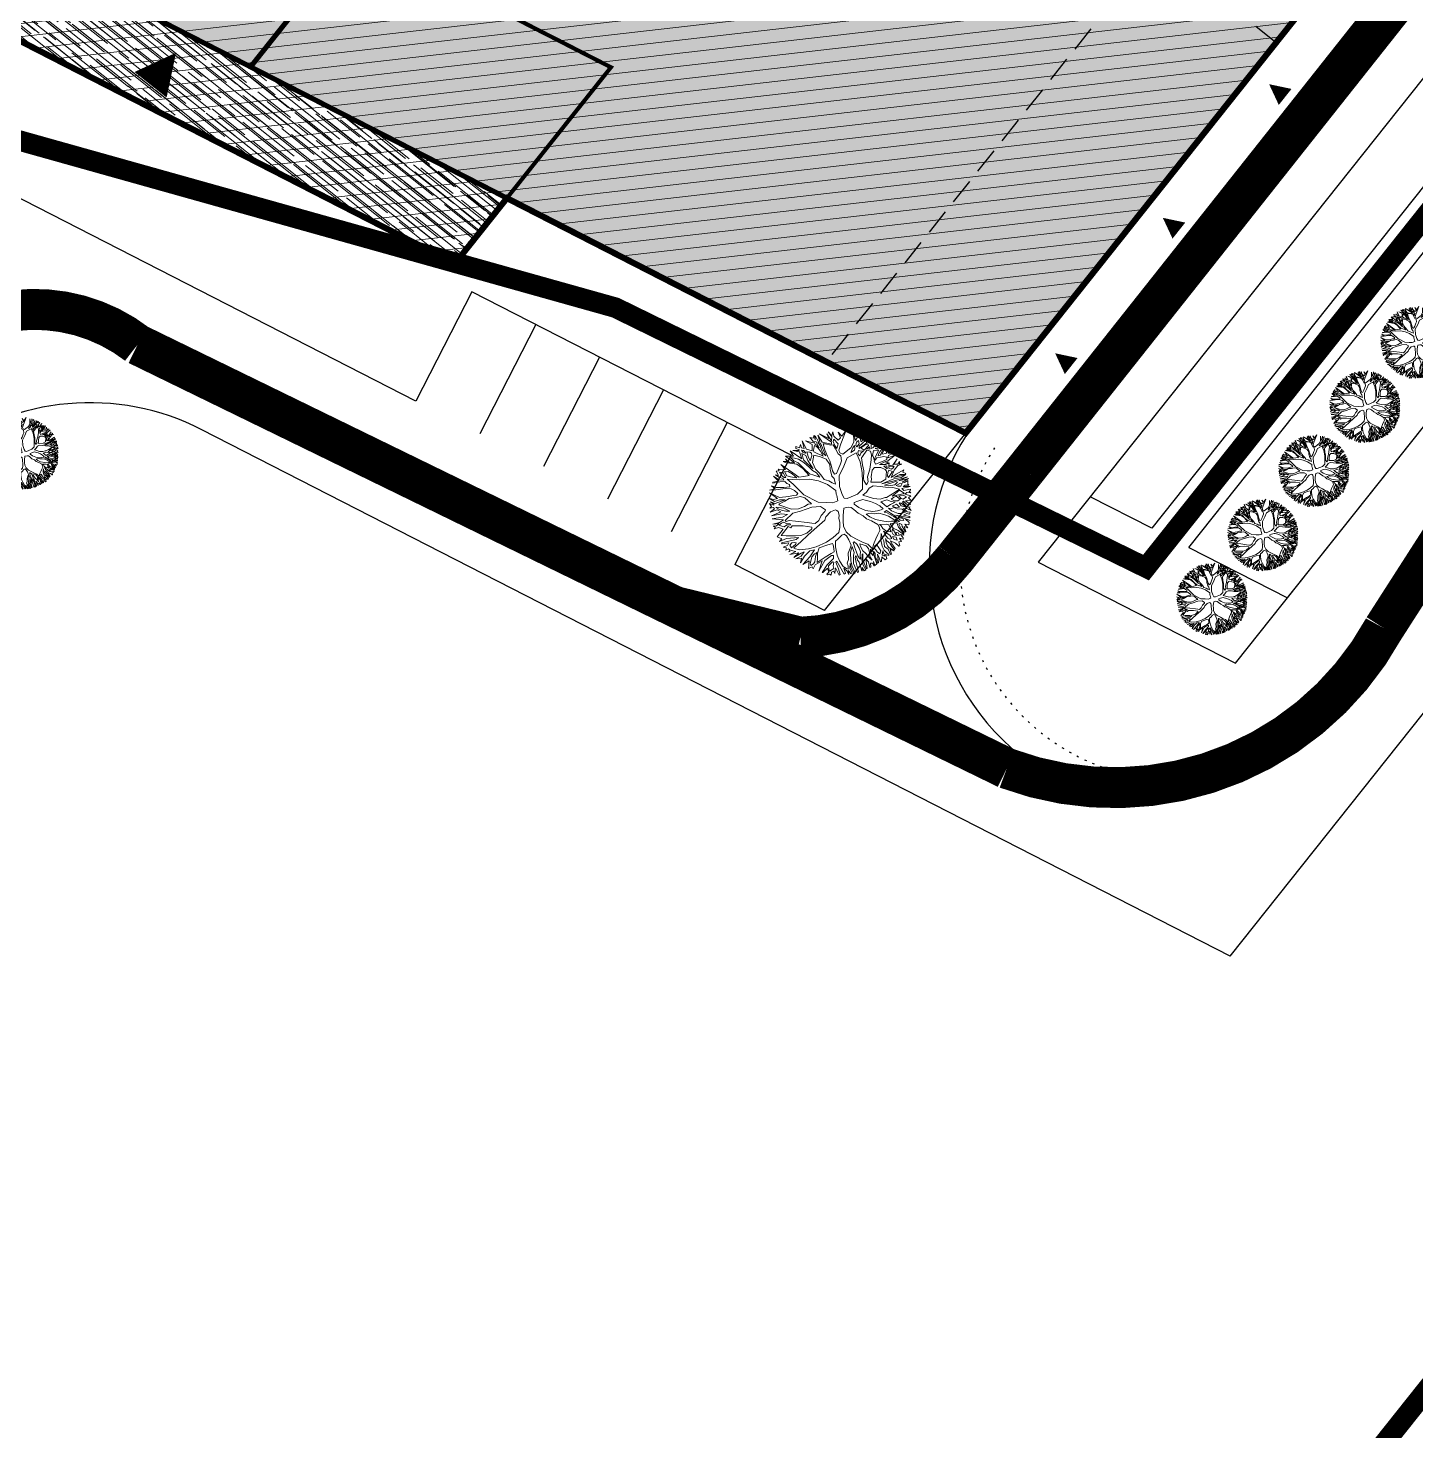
# Model space of a CAD drawing. Header units: metres. Extents: x -664657 to -643449, y -1076720 to -1062383.
# Drawn here: x -660976 to -660908.2, y -1067003.8 to -1066935.3 of the extents above; entities that cross this region are included whole.
import ezdxf

# ---------------------------------------------------------------- set-up
doc = ezdxf.new("R2010")
doc.units = ezdxf.units.M
doc.header["$LTSCALE"] = 0.1
for name, pattern in [('DASHED', [19.05, 12.7, -6.35]), ('DIVIDE', [31.75, 12.7, -6.35, 0, -6.35, 0, -6.35]), ('DOT', [6.35, 0, -6.35])]:
    doc.linetypes.add(name, pattern=pattern)
doc.layers.get('0').update_dxf_attribs({"color": 8, "lineweight": 9})
for name, color, linetype in [('AA_THER_DOPRAVA', 142, 'Continuous'), ('AA_THER_KOMUNIKACE', 201, 'Continuous'), ('AA_THER_srafy', 52, 'Continuous'), ('AA_THER_SRAFY KATASTR', 14, 'Continuous'), ('AA_THER_ZNACENI', 7, 'Continuous'), ('AA_THER_čerchovaná', 84, 'DIVIDE'), ('AA_THER_čárkovaná', 5, 'DASHED')]:
    doc.layers.add(name, color=color, linetype=linetype)
doc.layers.add('AA_THER_pomocná', color=30, linetype='Continuous', plot=False)
doc.layers.add('AA_THER_silná', color=1, linetype='Continuous', lineweight=70)
doc.layers.add('AA_THER_STAFAZ', color=252, linetype='Continuous', lineweight=0)

# ---------------------------------------------------------------- blocks, each defined once
blk = doc.blocks.new('A$C0C461CEA')
for p, q in [((-0.108, 0.579), (-0.136, 0.688)), ((-0.136, 0.688), (-0.031, 0.479)), ((-0.062, 0.681), (-0.084, 0.71)), ((-0.084, 0.71), (-0.025, 0.681)), ((0.086, 0.573), (-0.062, 0.681)), ((-0.025, 0.681), (-0.029, 0.73)), ((-0.029, 0.73), (-0.001, 0.656)), ((0.063, 0.606), (-0.009, 0.765)), ((-0.009, 0.765), (0.101, 0.706)), ((0.049, 0.709), (0.1, 0.674)), ((0.071, 0.64), (0.049, 0.709)), ((0.101, 0.706), (0.094, 0.804)), ((0.094, 0.804), (0.195, 0.61)), ((0.1, 0.674), (0.148, 0.626)), ((0.214, 0.725), (0.134, 0.788)), ((0.134, 0.788), (0.212, 0.751)), ((0.191, 0.795), (0.205, 0.826)), ((0.231, 0.749), (0.191, 0.795)), ((0.195, 0.61), (0.214, 0.725)), ((0.205, 0.826), (0.247, 0.779)), ((0.212, 0.751), (0.231, 0.749)), ((0.226, 0.644), (0.236, 0.684)), ((0.236, 0.684), (0.278, 0.625)), ((0.247, 0.779), (0.283, 0.818)), ((0.256, 0.734), (0.28, 0.713)), ((0.257, 0.695), (0.256, 0.734)), ((0.272, 0.676), (0.257, 0.695)), ((0.291, 0.657), (0.272, 0.676)), ((0.283, 0.818), (0.273, 0.766)), ((0.273, 0.766), (0.303, 0.735)), ((0.28, 0.713), (0.29, 0.678)), ((0.29, 0.678), (0.291, 0.657)), ((0.298, 0.594), (0.316, 0.668)), ((0.303, 0.735), (0.335, 0.855)), ((0.316, 0.668), (0.354, 0.641)), ((0.335, 0.855), (0.332, 0.706)), ((0.332, 0.706), (0.398, 0.641)), ((0.448, 0.732), (0.381, 0.832)), ((0.381, 0.832), (0.473, 0.745)), ((0.398, 0.641), (0.448, 0.732)), ((0.438, 0.663), (0.419, 0.639)), ((0.471, 0.697), (0.438, 0.663)), ((0.483, 0.777), (0.463, 0.845)), ((0.463, 0.845), (0.503, 0.812)), ((0.482, 0.682), (0.471, 0.697)), ((0.473, 0.745), (0.483, 0.777)), ((0.492, 0.669), (0.482, 0.682)), ((0.49, 0.711), (0.491, 0.762)), ((0.505, 0.682), (0.49, 0.711)), ((0.491, 0.762), (0.519, 0.739)), ((0.503, 0.634), (0.492, 0.669)), ((0.503, 0.812), (0.541, 0.849)), ((0.518, 0.634), (0.505, 0.682)), ((0.519, 0.739), (0.518, 0.634)), ((0.541, 0.849), (0.523, 0.775)), ((0.523, 0.775), (0.552, 0.829)), ((0.544, 0.723), (0.568, 0.689)), ((0.547, 0.66), (0.544, 0.723)), ((0.552, 0.829), (0.55, 0.733)), ((0.55, 0.733), (0.572, 0.716)), ((0.568, 0.689), (0.562, 0.609)), ((0.572, 0.716), (0.592, 0.82)), ((0.592, 0.82), (0.599, 0.69)), ((0.599, 0.69), (0.656, 0.641)), ((0.732, 0.619), (0.623, 0.824)), ((0.623, 0.824), (0.721, 0.691)), ((0.721, 0.691), (0.725, 0.772)), ((0.725, 0.772), (0.739, 0.638)), ((0.739, 0.638), (0.773, 0.691)), ((0.773, 0.691), (0.762, 0.79)), ((0.762, 0.79), (0.78, 0.708)), ((0.78, 0.708), (0.782, 0.71)), ((0.782, 0.71), (0.826, 0.755)), ((0.826, 0.755), (0.807, 0.687)), ((0.807, 0.687), (0.84, 0.599)), ((1.024, 0.679), (0.847, 0.53)), ((0.888, 0.613), (0.897, 0.711)), ((0.897, 0.711), (0.915, 0.627)), ((0.915, 0.627), (1.024, 0.679)), ((-0.394, 0.388), (-0.424, 0.459)), ((-0.424, 0.459), (-0.372, 0.399)), ((-0.386, 0.487), (-0.377, 0.497)), ((-0.28, 0.452), (-0.386, 0.487)), ((-0.377, 0.497), (-0.291, 0.473)), ((-0.291, 0.473), (-0.326, 0.577)), ((-0.326, 0.577), (-0.279, 0.488)), ((-0.256, 0.522), (-0.284, 0.582)), ((-0.284, 0.582), (-0.25, 0.553)), ((-0.209, 0.421), (-0.28, 0.452)), ((-0.279, 0.488), (-0.209, 0.448)), ((-0.207, 0.472), (-0.256, 0.522)), ((-0.25, 0.553), (-0.251, 0.627)), ((-0.251, 0.627), (-0.205, 0.61)), ((-0.215, 0.587), (-0.164, 0.562)), ((-0.208, 0.57), (-0.215, 0.587)), ((-0.212, 0.536), (-0.208, 0.57)), ((-0.186, 0.48), (-0.212, 0.536)), ((-0.209, 0.448), (-0.207, 0.472)), ((-0.205, 0.61), (-0.205, 0.641)), ((-0.205, 0.641), (-0.143, 0.596)), ((-0.163, 0.47), (-0.186, 0.48)), ((-0.164, 0.562), (-0.163, 0.47)), ((-0.143, 0.596), (-0.108, 0.579)), ((-0.134, 0.562), (-0.138, 0.487)), ((-0.138, 0.487), (-0.095, 0.443)), ((-0.111, 0.544), (-0.134, 0.562)), ((-0.084, 0.536), (-0.111, 0.544)), ((-0.095, 0.443), (-0.013, 0.385)), ((-0.05, 0.471), (-0.084, 0.536)), ((-0.013, 0.385), (-0.05, 0.471)), ((-0.031, 0.479), (0.019, 0.379)), ((-0.001, 0.656), (0.063, 0.606)), ((0.115, 0.58), (0.071, 0.64)), ((0.141, 0.467), (0.086, 0.573)), ((0.154, 0.458), (0.115, 0.58)), ((0.175, 0.322), (0.141, 0.467)), ((0.148, 0.626), (0.198, 0.54)), ((0.193, 0.345), (0.154, 0.458)), ((0.198, 0.54), (0.234, 0.438)), ((0.212, 0.581), (0.226, 0.644)), ((0.236, 0.499), (0.212, 0.581)), ((0.281, 0.388), (0.236, 0.499)), ((0.278, 0.625), (0.267, 0.543)), ((0.267, 0.543), (0.281, 0.388)), ((0.299, 0.519), (0.298, 0.594)), ((0.359, 0.578), (0.299, 0.519)), ((0.318, 0.477), (0.314, 0.414)), ((0.392, 0.572), (0.318, 0.477)), ((0.354, 0.641), (0.373, 0.618)), ((0.373, 0.618), (0.359, 0.578)), ((0.469, 0.501), (0.392, 0.572)), ((0.419, 0.639), (0.417, 0.618)), ((0.417, 0.618), (0.449, 0.568)), ((0.449, 0.568), (0.492, 0.518)), ((0.532, 0.422), (0.469, 0.501)), ((0.492, 0.518), (0.511, 0.491)), ((0.512, 0.575), (0.503, 0.634)), ((0.511, 0.491), (0.512, 0.575)), ((0.53, 0.531), (0.539, 0.622)), ((0.551, 0.471), (0.53, 0.531)), ((0.539, 0.622), (0.547, 0.66)), ((0.562, 0.609), (0.551, 0.471)), ((0.574, 0.456), (0.571, 0.374)), ((0.581, 0.563), (0.574, 0.456)), ((0.6, 0.66), (0.581, 0.563)), ((0.629, 0.644), (0.6, 0.66)), ((0.699, 0.587), (0.629, 0.644)), ((0.656, 0.641), (0.716, 0.594)), ((0.735, 0.569), (0.699, 0.587)), ((0.716, 0.594), (0.732, 0.619)), ((0.736, 0.502), (0.735, 0.569)), ((0.738, 0.409), (0.736, 0.502)), ((0.756, 0.617), (0.75, 0.55)), ((0.75, 0.55), (0.759, 0.494)), ((0.785, 0.647), (0.756, 0.617)), ((0.759, 0.494), (0.811, 0.549)), ((0.772, 0.454), (0.768, 0.41)), ((0.847, 0.53), (0.772, 0.454)), ((0.811, 0.549), (0.785, 0.647)), ((0.84, 0.599), (0.888, 0.613)), ((0.955, 0.401), (1.039, 0.454)), ((1.039, 0.454), (1.103, 0.589)), ((1.103, 0.589), (1.074, 0.465)), ((1.074, 0.465), (1.137, 0.506)), ((1.117, 0.447), (1.085, 0.438)), ((1.102, 0.394), (1.117, 0.447)), ((1.137, 0.506), (1.166, 0.562)), ((1.154, 0.472), (1.142, 0.409)), ((1.213, 0.508), (1.154, 0.472)), ((1.166, 0.562), (1.164, 0.508)), ((1.164, 0.508), (1.213, 0.508)), ((1.193, 0.416), (1.206, 0.47)), ((1.206, 0.47), (1.232, 0.441)), ((1.232, 0.441), (1.276, 0.429)), ((-0.577, 0.172), (-0.583, 0.229)), ((-0.583, 0.229), (-0.536, 0.174)), ((-0.526, 0.187), (-0.556, 0.247)), ((-0.556, 0.247), (-0.505, 0.187)), ((-0.495, 0.221), (-0.55, 0.309)), ((-0.55, 0.309), (-0.495, 0.256)), ((-0.436, 0.238), (-0.503, 0.376)), ((-0.503, 0.376), (-0.397, 0.235)), ((-0.495, 0.256), (-0.436, 0.238)), ((-0.415, 0.205), (-0.495, 0.221)), ((-0.394, 0.371), (-0.482, 0.412)), ((-0.482, 0.412), (-0.394, 0.388)), ((-0.397, 0.235), (-0.263, 0.181)), ((-0.256, 0.32), (-0.394, 0.371)), ((-0.372, 0.399), (-0.265, 0.347)), ((-0.265, 0.347), (-0.176, 0.312)), ((-0.174, 0.275), (-0.256, 0.32)), ((-0.194, 0.381), (-0.209, 0.421)), ((-0.162, 0.346), (-0.194, 0.381)), ((-0.176, 0.312), (-0.162, 0.346)), ((-0.142, 0.224), (-0.174, 0.275)), ((-0.157, 0.436), (-0.114, 0.321)), ((-0.081, 0.391), (-0.157, 0.436)), ((-0.114, 0.159), (-0.142, 0.224)), ((-0.114, 0.321), (-0.04, 0.095)), ((0.012, 0.333), (-0.081, 0.391)), ((0.154, 0.269), (0.012, 0.333)), ((0.019, 0.379), (0.096, 0.349)), ((0.096, 0.349), (0.175, 0.322)), ((0.266, 0.178), (0.154, 0.269)), ((0.24, 0.295), (0.193, 0.345)), ((0.234, 0.438), (0.258, 0.367)), ((0.308, 0.222), (0.24, 0.295)), ((0.258, 0.367), (0.296, 0.309)), ((0.296, 0.309), (0.308, 0.222)), ((0.314, 0.414), (0.309, 0.363)), ((0.309, 0.363), (0.334, 0.286)), ((0.334, 0.286), (0.348, 0.221)), ((0.348, 0.221), (0.354, 0.16)), ((0.485, 0.148), (0.513, 0.258)), ((0.513, 0.258), (0.54, 0.324)), ((0.54, 0.324), (0.532, 0.422)), ((0.551, 0.283), (0.534, 0.218)), ((0.571, 0.374), (0.551, 0.283)), ((0.619, 0.192), (0.694, 0.255)), ((0.694, 0.255), (0.731, 0.289)), ((0.834, 0.289), (0.726, 0.197)), ((0.731, 0.289), (0.76, 0.363)), ((0.76, 0.363), (0.738, 0.409)), ((0.768, 0.41), (0.8, 0.37)), ((0.8, 0.37), (0.955, 0.401)), ((0.992, 0.29), (0.834, 0.289)), ((0.943, 0.354), (0.922, 0.336)), ((0.922, 0.336), (0.992, 0.342)), ((0.983, 0.384), (0.943, 0.354)), ((1.022, 0.404), (0.983, 0.384)), ((0.99, 0.219), (0.992, 0.29)), ((0.992, 0.342), (1.008, 0.359)), ((1.008, 0.359), (1.022, 0.404)), ((1.019, 0.28), (1.014, 0.25)), ((1.014, 0.25), (1.022, 0.223)), ((1.04, 0.305), (1.019, 0.28)), ((1.022, 0.223), (1.057, 0.251)), ((1.065, 0.28), (1.04, 0.305)), ((1.06, 0.421), (1.046, 0.396)), ((1.046, 0.396), (1.046, 0.37)), ((1.046, 0.37), (1.102, 0.394)), ((1.161, 0.247), (1.054, 0.196)), ((1.057, 0.251), (1.11, 0.266)), ((1.085, 0.438), (1.06, 0.421)), ((1.084, 0.364), (1.065, 0.329)), ((1.065, 0.329), (1.216, 0.353)), ((1.11, 0.266), (1.065, 0.28)), ((1.151, 0.377), (1.084, 0.364)), ((1.115, 0.327), (1.094, 0.318)), ((1.094, 0.318), (1.123, 0.272)), ((1.157, 0.334), (1.115, 0.327)), ((1.123, 0.272), (1.221, 0.303)), ((1.142, 0.409), (1.193, 0.416)), ((1.216, 0.393), (1.151, 0.377)), ((1.223, 0.332), (1.157, 0.334)), ((1.207, 0.21), (1.161, 0.247)), ((1.221, 0.277), (1.173, 0.268)), ((1.173, 0.268), (1.209, 0.239)), ((1.209, 0.239), (1.221, 0.277)), ((1.216, 0.353), (1.216, 0.393)), ((1.221, 0.303), (1.223, 0.332)), ((1.265, 0.299), (1.236, 0.242)), ((1.236, 0.242), (1.263, 0.236)), ((1.276, 0.429), (1.239, 0.399)), ((1.239, 0.399), (1.239, 0.378)), ((1.239, 0.378), (1.266, 0.383)), ((1.263, 0.236), (1.379, 0.275)), ((1.336, 0.335), (1.265, 0.299)), ((1.266, 0.383), (1.281, 0.398)), ((1.308, 0.383), (1.275, 0.358)), ((1.275, 0.358), (1.336, 0.335)), ((1.281, 0.398), (1.308, 0.383)), ((1.379, 0.275), (1.301, 0.236)), ((1.301, 0.236), (1.411, 0.18)), ((-0.493, -0.002), (-0.644, 0.041)), ((-0.644, 0.041), (-0.485, 0.03)), ((-0.635, 0.101), (-0.551, 0.117)), ((-0.519, 0.086), (-0.635, 0.101)), ((-0.612, 0.165), (-0.577, 0.172)), ((-0.557, 0.142), (-0.612, 0.165)), ((-0.551, 0.117), (-0.557, 0.142)), ((-0.536, 0.174), (-0.526, 0.187)), ((-0.509, 0.126), (-0.526, 0.126)), ((-0.526, 0.126), (-0.492, 0.08)), ((-0.485, 0.03), (-0.519, 0.086)), ((-0.416, 0.057), (-0.509, 0.126)), ((-0.505, 0.187), (-0.335, 0.163)), ((-0.492, 0.08), (-0.453, 0.038)), ((-0.444, 0.15), (-0.46, 0.141)), ((-0.46, 0.141), (-0.318, -0.013)), ((-0.453, 0.038), (-0.411, 0.003)), ((-0.353, 0.149), (-0.444, 0.15)), ((-0.354, -0.026), (-0.416, 0.057)), ((-0.335, 0.163), (-0.415, 0.205)), ((-0.411, 0.003), (-0.354, -0.026)), ((-0.273, 0.155), (-0.353, 0.149)), ((-0.191, 0.121), (-0.273, 0.155)), ((-0.263, 0.181), (-0.194, 0.167)), ((-0.194, 0.167), (-0.145, 0.146)), ((-0.099, 0.096), (-0.191, 0.121)), ((-0.145, 0.146), (-0.114, 0.159)), ((-0.05, 0.048), (-0.099, 0.096)), ((0, -0.086), (-0.05, 0.048)), ((-0.04, 0.095), (0.101, -0.11)), ((0.364, 0.065), (0.266, 0.178)), ((0.354, 0.16), (0.409, 0.103)), ((0.435, -0.079), (0.364, 0.065)), ((0.409, 0.103), (0.439, 0.053)), ((0.439, 0.053), (0.476, 0.01)), ((0.476, 0.01), (0.498, 0.096)), ((0.498, 0.096), (0.485, 0.148)), ((0.588, 0.099), (0.514, -0.053)), ((0.534, 0.218), (0.533, 0.155)), ((0.533, 0.155), (0.567, 0.153)), ((0.567, 0.153), (0.619, 0.192)), ((0.726, 0.197), (0.588, 0.099)), ((0.934, -0.024), (0.985, 0.138)), ((0.99, 0.078), (0.966, -0.017)), ((0.985, 0.138), (0.99, 0.219)), ((1.029, 0.181), (0.99, 0.078)), ((1.054, 0.196), (1.029, 0.181)), ((1.064, -0.035), (1.15, 0.081)), ((1.15, 0.081), (1.193, 0.151)), ((1.184, 0.044), (1.176, -0.007)), ((1.242, 0.072), (1.184, 0.044)), ((1.201, 0.118), (1.192, 0.06)), ((1.192, 0.06), (1.242, 0.105)), ((1.193, 0.151), (1.207, 0.21)), ((1.249, 0.194), (1.201, 0.132)), ((1.201, 0.132), (1.201, 0.118)), ((1.242, 0.105), (1.277, 0.128)), ((1.297, 0.051), (1.242, 0.072)), ((1.268, 0.179), (1.249, 0.194)), ((1.314, 0.169), (1.268, 0.179)), ((1.294, 0.108), (1.276, 0.086)), ((1.276, 0.086), (1.305, 0.077)), ((1.277, 0.128), (1.319, 0.158)), ((1.411, 0.18), (1.289, 0.213)), ((1.289, 0.213), (1.317, 0.184)), ((1.327, 0.131), (1.294, 0.108)), ((1.347, 0.037), (1.297, 0.051)), ((1.305, 0.077), (1.384, 0.138)), ((1.319, 0.158), (1.314, 0.169)), ((1.317, 0.184), (1.443, 0.155)), ((1.367, 0.149), (1.327, 0.131)), ((1.443, 0.155), (1.34, 0.081)), ((1.34, 0.081), (1.406, 0.061)), ((1.386, 0.006), (1.347, 0.037)), ((1.384, 0.138), (1.367, 0.149)), ((1.367, -0.026), (1.386, 0.006)), ((1.421, 0.016), (1.398, -0.011)), ((1.406, 0.061), (1.454, 0.109)), ((1.495, 0.013), (1.421, 0.016)), ((1.454, 0.109), (1.431, 0.05)), ((1.431, 0.05), (1.495, 0.013)), ((-0.701, -0.157), (-0.672, -0.144)), ((-0.634, -0.167), (-0.701, -0.157)), ((-0.672, -0.144), (-0.697, -0.115)), ((-0.697, -0.115), (-0.649, -0.134)), ((-0.599, -0.118), (-0.687, -0.081)), ((-0.687, -0.081), (-0.582, -0.108)), ((-0.508, -0.101), (-0.659, -0.004)), ((-0.659, -0.004), (-0.5, -0.057)), ((-0.649, -0.134), (-0.599, -0.118)), ((-0.583, -0.227), (-0.634, -0.167)), ((-0.561, -0.129), (-0.611, -0.142)), ((-0.611, -0.142), (-0.575, -0.175)), ((-0.582, -0.108), (-0.544, -0.105)), ((-0.575, -0.175), (-0.552, -0.204)), ((-0.519, -0.137), (-0.561, -0.129)), ((-0.552, -0.204), (-0.506, -0.197)), ((-0.544, -0.105), (-0.508, -0.101)), ((-0.491, -0.179), (-0.519, -0.137)), ((-0.506, -0.197), (-0.448, -0.22)), ((-0.5, -0.057), (-0.412, -0.054)), ((-0.412, -0.054), (-0.493, -0.002)), ((-0.33, -0.078), (-0.491, -0.12)), ((-0.491, -0.12), (-0.481, -0.145)), ((-0.444, -0.203), (-0.491, -0.179)), ((-0.481, -0.145), (-0.435, -0.149)), ((-0.448, -0.22), (-0.444, -0.203)), ((-0.435, -0.149), (-0.35, -0.207)), ((-0.35, -0.207), (-0.2, -0.314)), ((-0.208, -0.104), (-0.33, -0.078)), ((-0.318, -0.013), (-0.221, -0.06)), ((-0.221, -0.06), (-0.118, -0.072)), ((-0.023, -0.134), (-0.208, -0.104)), ((-0.118, -0.072), (-0.051, -0.067)), ((-0.051, -0.067), (0, -0.086)), ((0.101, -0.19), (-0.023, -0.134)), ((0.101, -0.11), (0.215, -0.18)), ((0.147, -0.271), (0.101, -0.19)), ((0.215, -0.18), (0.302, -0.23)), ((0.386, -0.241), (0.412, -0.157)), ((0.412, -0.132), (0.435, -0.079)), ((0.412, -0.157), (0.412, -0.132)), ((0.514, -0.053), (0.492, -0.182)), ((0.492, -0.182), (0.493, -0.246)), ((0.814, -0.262), (0.864, -0.159)), ((0.864, -0.159), (0.934, -0.024)), ((0.908, -0.119), (0.897, -0.15)), ((0.897, -0.15), (0.901, -0.228)), ((0.901, -0.228), (0.946, -0.198)), ((0.966, -0.017), (0.908, -0.119)), ((0.946, -0.198), (0.973, -0.127)), ((0.973, -0.127), (1.064, -0.035)), ((1.009, -0.187), (0.98, -0.225)), ((1.026, -0.151), (1.009, -0.187)), ((1.084, -0.067), (1.026, -0.151)), ((1.138, -0.047), (1.084, -0.067)), ((1.225, -0.095), (1.138, -0.047)), ((1.176, -0.007), (1.277, -0.02)), ((1.208, -0.294), (1.276, -0.187)), ((1.271, -0.153), (1.225, -0.095)), ((1.231, -0.04), (1.321, -0.091)), ((1.289, -0.041), (1.231, -0.04)), ((1.287, -0.212), (1.256, -0.26)), ((1.276, -0.187), (1.271, -0.153)), ((1.277, -0.02), (1.367, -0.026)), ((1.324, -0.116), (1.277, -0.096)), ((1.277, -0.096), (1.303, -0.157)), ((1.318, -0.192), (1.287, -0.212)), ((1.346, -0.047), (1.289, -0.041)), ((1.303, -0.157), (1.324, -0.116)), ((1.356, -0.236), (1.318, -0.192)), ((1.321, -0.091), (1.346, -0.047)), ((1.347, -0.14), (1.333, -0.161)), ((1.333, -0.161), (1.36, -0.194)), ((1.374, -0.053), (1.346, -0.093)), ((1.346, -0.093), (1.374, -0.091)), ((1.368, -0.148), (1.347, -0.14)), ((1.374, -0.091), (1.353, -0.129)), ((1.353, -0.129), (1.41, -0.147)), ((1.36, -0.194), (1.389, -0.194)), ((1.4, -0.166), (1.368, -0.148)), ((1.514, -0.029), (1.374, -0.053)), ((1.389, -0.194), (1.421, -0.179)), ((1.476, -0.191), (1.394, -0.229)), ((1.398, -0.011), (1.514, -0.029)), ((1.421, -0.179), (1.4, -0.166)), ((1.41, -0.147), (1.519, -0.094)), ((1.519, -0.094), (1.431, -0.145)), ((1.431, -0.145), (1.486, -0.17)), ((1.541, -0.201), (1.476, -0.191)), ((1.486, -0.17), (1.527, -0.148)), ((1.527, -0.148), (1.511, -0.184)), ((1.511, -0.184), (1.541, -0.201)), ((-0.722, -0.374), (-0.67, -0.354)), ((-0.605, -0.381), (-0.722, -0.374)), ((-0.721, -0.288), (-0.583, -0.227)), ((-0.67, -0.354), (-0.721, -0.288)), ((-0.705, -0.422), (-0.705, -0.403)), ((-0.705, -0.403), (-0.475, -0.468)), ((-0.602, -0.457), (-0.705, -0.422)), ((-0.49, -0.229), (-0.658, -0.302)), ((-0.658, -0.302), (-0.588, -0.343)), ((-0.429, -0.459), (-0.605, -0.381)), ((-0.588, -0.343), (-0.459, -0.411)), ((-0.465, -0.267), (-0.49, -0.229)), ((-0.431, -0.251), (-0.465, -0.267)), ((-0.459, -0.411), (-0.383, -0.446)), ((-0.402, -0.266), (-0.431, -0.251)), ((-0.281, -0.328), (-0.402, -0.266)), ((-0.284, -0.456), (-0.182, -0.436)), ((-0.167, -0.411), (-0.281, -0.328)), ((-0.2, -0.314), (-0.141, -0.358)), ((-0.182, -0.436), (-0.167, -0.411)), ((-0.141, -0.358), (-0.098, -0.387)), ((0.06, -0.41), (-0.099, -0.448)), ((-0.098, -0.387), (-0.025, -0.371)), ((-0.025, -0.371), (0.046, -0.318)), ((0.046, -0.318), (0.128, -0.29)), ((0.101, -0.37), (0.06, -0.41)), ((0.202, -0.337), (0.101, -0.37)), ((0.128, -0.29), (0.147, -0.271)), ((0.284, -0.347), (0.202, -0.337)), ((0.301, -0.364), (0.284, -0.347)), ((0.295, -0.448), (0.313, -0.389)), ((0.313, -0.389), (0.301, -0.364)), ((0.302, -0.23), (0.386, -0.241)), ((0.414, -0.386), (0.348, -0.481)), ((0.482, -0.404), (0.414, -0.386)), ((0.518, -0.429), (0.482, -0.404)), ((0.493, -0.246), (0.533, -0.274)), ((0.544, -0.477), (0.518, -0.429)), ((0.533, -0.274), (0.71, -0.29)), ((0.601, -0.382), (0.587, -0.408)), ((0.587, -0.408), (0.628, -0.487)), ((0.66, -0.39), (0.601, -0.382)), ((0.74, -0.406), (0.66, -0.39)), ((0.71, -0.29), (0.814, -0.262)), ((0.768, -0.431), (0.74, -0.406)), ((0.831, -0.489), (0.768, -0.431)), ((0.773, -0.347), (0.846, -0.329)), ((0.833, -0.407), (0.773, -0.347)), ((0.896, -0.469), (0.833, -0.407)), ((0.846, -0.329), (0.914, -0.295)), ((0.914, -0.295), (0.987, -0.292)), ((0.98, -0.225), (1.12, -0.297)), ((0.987, -0.292), (1.076, -0.35)), ((1.076, -0.35), (1.146, -0.402)), ((1.12, -0.297), (1.208, -0.294)), ((1.322, -0.346), (1.122, -0.328)), ((1.122, -0.328), (1.314, -0.377)), ((1.146, -0.366), (1.331, -0.398)), ((1.205, -0.406), (1.146, -0.366)), ((1.146, -0.402), (1.247, -0.462)), ((1.293, -0.438), (1.205, -0.406)), ((1.256, -0.26), (1.262, -0.288)), ((1.262, -0.288), (1.356, -0.236)), ((1.35, -0.423), (1.293, -0.438)), ((1.394, -0.229), (1.298, -0.308)), ((1.298, -0.308), (1.389, -0.301)), ((1.314, -0.377), (1.526, -0.421)), ((1.436, -0.382), (1.322, -0.346)), ((1.331, -0.398), (1.35, -0.423)), ((1.439, -0.334), (1.334, -0.329)), ((1.334, -0.329), (1.521, -0.375)), ((1.526, -0.421), (1.375, -0.412)), ((1.375, -0.412), (1.53, -0.449)), ((1.389, -0.301), (1.527, -0.295)), ((1.521, -0.375), (1.436, -0.382)), ((1.513, -0.369), (1.439, -0.334)), ((1.527, -0.295), (1.496, -0.321)), ((1.496, -0.321), (1.528, -0.358)), ((1.528, -0.358), (1.513, -0.369)), ((-0.671, -0.512), (-0.715, -0.477)), ((-0.715, -0.477), (-0.643, -0.483)), ((-0.697, -0.539), (-0.671, -0.512)), ((-0.651, -0.541), (-0.697, -0.539)), ((-0.537, -0.67), (-0.676, -0.63)), ((-0.676, -0.63), (-0.569, -0.633)), ((-0.67, -0.585), (-0.643, -0.564)), ((-0.628, -0.583), (-0.67, -0.585)), ((-0.643, -0.564), (-0.651, -0.541)), ((-0.643, -0.483), (-0.602, -0.457)), ((-0.569, -0.633), (-0.628, -0.583)), ((-0.562, -0.478), (-0.608, -0.497)), ((-0.608, -0.497), (-0.603, -0.545)), ((-0.603, -0.545), (-0.555, -0.54)), ((-0.569, -0.566), (-0.571, -0.578)), ((-0.571, -0.578), (-0.503, -0.638)), ((-0.439, -0.537), (-0.569, -0.566)), ((-0.528, -0.49), (-0.562, -0.478)), ((-0.555, -0.54), (-0.523, -0.534)), ((-0.5, -0.512), (-0.528, -0.49)), ((-0.523, -0.534), (-0.5, -0.512)), ((-0.503, -0.638), (-0.373, -0.687)), ((-0.475, -0.468), (-0.429, -0.459)), ((-0.274, -0.489), (-0.439, -0.537)), ((-0.383, -0.446), (-0.284, -0.456)), ((-0.099, -0.448), (-0.274, -0.489)), ((0.165, -0.682), (0.215, -0.623)), ((0.215, -0.623), (0.252, -0.551)), ((0.252, -0.551), (0.271, -0.484)), ((0.271, -0.484), (0.295, -0.448)), ((0.276, -0.629), (0.273, -0.73)), ((0.309, -0.559), (0.276, -0.629)), ((0.348, -0.481), (0.309, -0.559)), ((0.574, -0.561), (0.544, -0.477)), ((0.627, -0.632), (0.574, -0.561)), ((0.648, -0.697), (0.627, -0.632)), ((0.628, -0.487), (0.7, -0.576)), ((0.68, -0.635), (0.71, -0.698)), ((0.723, -0.641), (0.68, -0.635)), ((0.7, -0.576), (0.793, -0.643)), ((0.755, -0.654), (0.723, -0.641)), ((0.793, -0.687), (0.755, -0.654)), ((0.793, -0.643), (0.86, -0.669)), ((0.885, -0.552), (0.831, -0.489)), ((0.927, -0.618), (0.885, -0.552)), ((0.987, -0.527), (0.896, -0.469)), ((0.953, -0.683), (0.927, -0.618)), ((0.973, -0.572), (1.072, -0.589)), ((0.997, -0.622), (0.973, -0.572)), ((1.063, -0.541), (0.987, -0.527)), ((1.018, -0.681), (0.997, -0.622)), ((1.084, -0.55), (1.063, -0.541)), ((1.072, -0.589), (1.119, -0.642)), ((1.24, -0.542), (1.084, -0.55)), ((1.119, -0.642), (1.171, -0.679)), ((1.135, -0.61), (1.181, -0.601)), ((1.169, -0.658), (1.135, -0.61)), ((1.218, -0.683), (1.169, -0.658)), ((1.271, -0.556), (1.173, -0.572)), ((1.173, -0.572), (1.345, -0.623)), ((1.181, -0.601), (1.228, -0.603)), ((1.228, -0.603), (1.262, -0.674)), ((1.328, -0.531), (1.24, -0.542)), ((1.247, -0.462), (1.328, -0.531)), ((1.339, -0.652), (1.266, -0.621)), ((1.266, -0.621), (1.279, -0.67)), ((1.32, -0.545), (1.271, -0.556)), ((1.308, -0.455), (1.382, -0.454)), ((1.323, -0.478), (1.308, -0.455)), ((1.362, -0.62), (1.32, -0.545)), ((1.367, -0.498), (1.323, -0.478)), ((1.367, -0.69), (1.339, -0.652)), ((1.345, -0.623), (1.362, -0.62)), ((1.492, -0.575), (1.361, -0.539)), ((1.361, -0.539), (1.376, -0.585)), ((1.404, -0.631), (1.364, -0.641)), ((1.364, -0.641), (1.432, -0.706)), ((1.403, -0.475), (1.367, -0.498)), ((1.376, -0.585), (1.48, -0.613)), ((1.382, -0.454), (1.403, -0.475)), ((1.434, -0.521), (1.395, -0.521)), ((1.395, -0.521), (1.492, -0.575)), ((1.457, -0.664), (1.404, -0.631)), ((1.53, -0.449), (1.415, -0.452)), ((1.415, -0.452), (1.445, -0.477)), ((1.485, -0.543), (1.434, -0.521)), ((1.461, -0.634), (1.444, -0.636)), ((1.444, -0.636), (1.457, -0.664)), ((1.445, -0.477), (1.505, -0.474)), ((1.48, -0.613), (1.461, -0.634)), ((1.505, -0.474), (1.477, -0.522)), ((1.477, -0.522), (1.485, -0.543)), ((-0.639, -0.698), (-0.537, -0.67)), ((-0.507, -0.691), (-0.639, -0.698)), ((-0.54, -0.767), (-0.622, -0.732)), ((-0.622, -0.732), (-0.532, -0.735)), ((-0.483, -0.76), (-0.59, -0.822)), ((-0.59, -0.822), (-0.54, -0.767)), ((-0.568, -0.862), (-0.416, -0.81)), ((-0.457, -0.859), (-0.568, -0.862)), ((-0.532, -0.735), (-0.456, -0.699)), ((-0.519, -0.958), (-0.457, -0.859)), ((-0.456, -0.699), (-0.507, -0.691)), ((-0.374, -0.724), (-0.483, -0.76)), ((-0.388, -0.824), (-0.446, -0.892)), ((-0.416, -0.81), (-0.302, -0.746)), ((-0.329, -0.8), (-0.388, -0.824)), ((-0.381, -0.913), (-0.335, -0.847)), ((-0.302, -0.746), (-0.374, -0.724)), ((-0.373, -0.687), (-0.256, -0.714)), ((-0.335, -0.847), (-0.287, -0.798)), ((-0.287, -0.798), (-0.329, -0.8)), ((-0.283, -0.813), (-0.322, -0.887)), ((-0.221, -0.753), (-0.283, -0.813)), ((-0.256, -0.714), (-0.076, -0.727)), ((-0.092, -0.771), (-0.221, -0.753)), ((-0.004, -0.791), (-0.092, -0.771)), ((-0.076, -0.727), (0.048, -0.713)), ((-0.04, -0.918), (-0.024, -0.869)), ((0.014, -0.86), (-0.027, -0.987)), ((-0.024, -0.869), (-0.002, -0.812)), ((-0.002, -0.812), (-0.004, -0.791)), ((0.055, -0.78), (0.014, -0.86)), ((0.048, -0.713), (0.165, -0.682)), ((0.103, -0.771), (0.055, -0.78)), ((0.185, -0.745), (0.103, -0.771)), ((0.227, -0.745), (0.185, -0.745)), ((0.25, -0.786), (0.227, -0.745)), ((0.243, -0.953), (0.249, -0.862)), ((0.249, -0.862), (0.25, -0.786)), ((0.273, -0.73), (0.303, -0.824)), ((0.303, -0.824), (0.376, -0.924)), ((0.706, -0.765), (0.648, -0.697)), ((0.766, -0.864), (0.706, -0.765)), ((0.71, -0.698), (0.771, -0.775)), ((0.766, -0.918), (0.766, -0.864)), ((0.771, -0.775), (0.873, -0.86)), ((0.789, -0.874), (0.884, -0.921)), ((0.804, -0.903), (0.789, -0.874)), ((0.861, -0.713), (0.793, -0.687)), ((0.86, -0.669), (0.919, -0.683)), ((0.923, -0.765), (0.861, -0.713)), ((0.873, -0.86), (0.932, -0.9)), ((0.919, -0.683), (0.953, -0.683)), ((0.975, -0.826), (0.923, -0.765)), ((0.943, -0.738), (0.987, -0.729)), ((0.979, -0.769), (0.943, -0.738)), ((1.031, -0.928), (0.975, -0.826)), ((1.005, -0.804), (0.979, -0.769)), ((0.987, -0.729), (1.026, -0.796)), ((1.045, -0.869), (1.005, -0.804)), ((1.087, -0.68), (1.018, -0.681)), ((1.026, -0.796), (1.051, -0.84)), ((1.033, -0.716), (1.053, -0.774)), ((1.078, -0.743), (1.033, -0.716)), ((1.075, -0.925), (1.045, -0.869)), ((1.051, -0.84), (1.075, -0.882)), ((1.053, -0.774), (1.127, -0.856)), ((1.111, -0.744), (1.078, -0.743)), ((1.259, -1.006), (1.085, -0.865)), ((1.085, -0.865), (1.242, -1.046)), ((1.171, -0.679), (1.087, -0.68)), ((1.099, -0.713), (1.174, -0.717)), ((1.139, -0.759), (1.099, -0.713)), ((1.151, -0.786), (1.111, -0.744)), ((1.127, -0.856), (1.163, -0.878)), ((1.193, -0.78), (1.139, -0.759)), ((1.217, -0.83), (1.151, -0.786)), ((1.163, -0.878), (1.239, -0.897)), ((1.174, -0.717), (1.193, -0.78)), ((1.239, -0.897), (1.217, -0.83)), ((1.262, -0.674), (1.218, -0.683)), ((1.22, -0.716), (1.225, -0.775)), ((1.246, -0.741), (1.22, -0.716)), ((1.225, -0.775), (1.289, -0.835)), ((1.293, -0.863), (1.24, -0.831)), ((1.24, -0.831), (1.264, -0.903)), ((1.269, -0.792), (1.246, -0.741)), ((1.292, -0.73), (1.269, -0.733)), ((1.269, -0.733), (1.293, -0.833)), ((1.289, -0.835), (1.269, -0.792)), ((1.279, -0.67), (1.304, -0.696)), ((1.314, -0.791), (1.292, -0.73)), ((1.293, -0.833), (1.345, -0.856)), ((1.327, -0.913), (1.293, -0.863)), ((1.304, -0.696), (1.367, -0.69)), ((1.366, -0.826), (1.314, -0.791)), ((1.345, -0.856), (1.318, -0.856)), ((1.318, -0.856), (1.327, -0.913)), ((1.351, -0.74), (1.321, -0.736)), ((1.321, -0.736), (1.366, -0.826)), ((1.406, -0.775), (1.351, -0.74)), ((1.432, -0.706), (1.386, -0.715)), ((1.386, -0.715), (1.406, -0.775)), ((-0.458, -0.964), (-0.519, -0.958)), ((-0.463, -0.909), (-0.469, -0.936)), ((-0.469, -0.936), (-0.415, -0.93)), ((-0.446, -0.892), (-0.463, -0.909)), ((-0.456, -0.999), (-0.458, -0.964)), ((-0.402, -0.959), (-0.456, -0.999)), ((-0.415, -0.93), (-0.381, -0.913)), ((-0.275, -0.955), (-0.402, -0.959)), ((-0.396, -1.075), (-0.275, -0.955)), ((-0.237, -0.968), (-0.396, -1.075)), ((-0.36, -1.114), (-0.235, -1.047)), ((-0.322, -0.887), (-0.355, -0.942)), ((-0.355, -0.942), (-0.206, -0.924)), ((-0.255, -1.094), (-0.351, -1.121)), ((-0.267, -1.159), (-0.255, -1.094)), ((-0.222, -1.071), (-0.242, -1.119)), ((-0.105, -0.95), (-0.237, -0.968)), ((-0.235, -1.047), (-0.102, -1.004)), ((-0.142, -1.045), (-0.222, -1.071)), ((-0.206, -0.924), (-0.095, -0.918)), ((-0.16, -1.106), (-0.125, -1.059)), ((-0.125, -1.059), (-0.142, -1.045)), ((-0.098, -1.074), (-0.109, -1.185)), ((-0.078, -0.962), (-0.105, -0.95)), ((-0.102, -1.004), (-0.078, -0.962)), ((-0.075, -1.069), (-0.098, -1.074)), ((-0.095, -0.918), (-0.04, -0.918)), ((-0.066, -1.3), (-0.075, -1.069)), ((-0.027, -0.987), (-0.034, -1.08)), ((-0.034, -1.08), (-0.027, -1.189)), ((0.102, -1.129), (0.142, -1.04)), ((0.184, -1.043), (0.122, -1.171)), ((0.142, -1.04), (0.206, -0.982)), ((0.246, -0.974), (0.184, -1.043)), ((0.197, -1.113), (0.23, -1.077)), ((0.206, -0.982), (0.243, -0.953)), ((0.23, -1.077), (0.246, -0.974)), ((0.264, -1.085), (0.258, -1.15)), ((0.277, -0.999), (0.264, -1.085)), ((0.292, -0.925), (0.277, -0.999)), ((0.309, -0.927), (0.292, -0.925)), ((0.33, -0.981), (0.309, -0.927)), ((0.321, -1.112), (0.333, -1.053)), ((0.333, -1.053), (0.33, -0.981)), ((0.374, -0.999), (0.362, -1.036)), ((0.362, -1.036), (0.365, -1.114)), ((0.41, -1.033), (0.374, -0.999)), ((0.376, -0.924), (0.427, -1.003)), ((0.444, -1.071), (0.41, -1.033)), ((0.427, -1.003), (0.48, -1.062)), ((0.457, -1.127), (0.444, -1.071)), ((0.48, -1.062), (0.512, -1.16)), ((0.558, -1.109), (0.631, -1.046)), ((0.631, -1.046), (0.693, -0.999)), ((0.692, -1.098), (0.664, -1.19)), ((0.746, -1.013), (0.692, -1.098)), ((0.693, -0.999), (0.75, -0.958)), ((0.726, -1.085), (0.746, -1.013)), ((0.726, -1.131), (0.726, -1.085)), ((0.75, -0.958), (0.766, -0.918)), ((0.79, -1.059), (0.793, -1.031)), ((0.802, -1.122), (0.79, -1.059)), ((0.793, -1.031), (0.796, -0.994)), ((0.796, -0.994), (0.85, -1.098)), ((0.804, -0.956), (0.804, -0.903)), ((0.813, -0.977), (0.804, -0.956)), ((0.841, -1.024), (0.813, -0.977)), ((0.885, -1.058), (0.841, -1.024)), ((0.85, -1.098), (0.854, -1.157)), ((0.884, -0.921), (0.914, -0.946)), ((0.914, -0.998), (0.885, -1.058)), ((0.903, -1.11), (0.906, -1.064)), ((0.906, -1.064), (0.934, -1.03)), ((0.914, -0.946), (0.914, -0.998)), ((0.932, -0.9), (0.98, -0.916)), ((0.934, -1.03), (0.94, -1.076)), ((0.939, -0.942), (0.95, -1.023)), ((0.95, -0.942), (0.939, -0.942)), ((0.94, -1.076), (0.939, -1.127)), ((1.04, -0.98), (0.95, -0.942)), ((0.95, -1.023), (1.001, -1.095)), ((0.98, -0.916), (1.029, -0.945)), ((1.001, -1.095), (1.036, -1.157)), ((1.029, -0.945), (1.031, -0.928)), ((1.032, -1.052), (1.04, -0.98)), ((1.059, -1.178), (1.032, -1.052)), ((1.05, -0.921), (1.086, -0.98)), ((1.051, -0.97), (1.05, -0.921)), ((1.086, -0.98), (1.051, -0.97)), ((1.059, -1.012), (1.058, -1.092)), ((1.058, -1.092), (1.075, -1.163)), ((1.08, -1.009), (1.059, -1.012)), ((1.075, -0.882), (1.075, -0.925)), ((1.097, -1.037), (1.08, -1.009)), ((1.085, -1.069), (1.097, -1.037)), ((1.092, -1.167), (1.085, -1.069)), ((1.098, -0.94), (1.107, -0.921)), ((1.105, -0.963), (1.098, -0.94)), ((1.115, -1.083), (1.103, -1.165)), ((1.156, -0.996), (1.105, -0.963)), ((1.107, -0.921), (1.156, -0.965)), ((1.155, -1.127), (1.115, -1.083)), ((1.192, -1.097), (1.14, -1.053)), ((1.14, -1.053), (1.155, -1.127)), ((1.156, -0.965), (1.156, -0.996)), ((1.242, -1.046), (1.185, -0.992)), ((1.185, -0.992), (1.213, -1.063)), ((1.249, -0.922), (1.189, -0.924)), ((1.189, -0.924), (1.265, -0.987)), ((1.213, -1.063), (1.192, -1.097)), ((1.281, -0.953), (1.249, -0.922)), ((1.265, -0.987), (1.259, -1.006)), ((1.264, -0.903), (1.302, -0.93)), ((1.302, -0.93), (1.281, -0.953)), ((-0.351, -1.121), (-0.36, -1.114)), ((-0.305, -1.172), (-0.267, -1.159)), ((-0.305, -1.187), (-0.305, -1.172)), ((-0.273, -1.193), (-0.305, -1.187)), ((-0.254, -1.22), (-0.273, -1.193)), ((-0.227, -1.182), (-0.254, -1.22)), ((-0.242, -1.119), (-0.248, -1.151)), ((-0.248, -1.151), (-0.172, -1.146)), ((-0.189, -1.184), (-0.227, -1.182)), ((-0.141, -1.15), (-0.193, -1.224)), ((-0.193, -1.224), (-0.189, -1.184)), ((-0.172, -1.146), (-0.16, -1.106)), ((-0.146, -1.278), (-0.141, -1.15)), ((-0.125, -1.278), (-0.146, -1.278)), ((-0.109, -1.185), (-0.125, -1.278)), ((-0.041, -1.296), (-0.066, -1.3)), ((-0.029, -1.216), (-0.041, -1.296)), ((-0.006, -1.273), (-0.029, -1.216)), ((-0.027, -1.189), (0.003, -1.241)), ((-0.005, -1.34), (-0.006, -1.273)), ((0.016, -1.281), (-0.005, -1.34)), ((0.003, -1.241), (0.022, -1.26)), ((0.029, -1.341), (0.016, -1.281)), ((0.022, -1.26), (0.051, -1.215)), ((0.051, -1.215), (0.056, -1.171)), ((0.053, -1.265), (0.052, -1.345)), ((0.097, -1.194), (0.053, -1.265)), ((0.056, -1.171), (0.102, -1.129)), ((0.072, -1.268), (0.097, -1.194)), ((0.075, -1.366), (0.072, -1.268)), ((0.102, -1.252), (0.094, -1.366)), ((0.122, -1.171), (0.102, -1.252)), ((0.128, -1.374), (0.143, -1.221)), ((0.143, -1.221), (0.197, -1.113)), ((0.183, -1.225), (0.149, -1.374)), ((0.207, -1.153), (0.183, -1.225)), ((0.2, -1.386), (0.217, -1.3)), ((0.232, -1.127), (0.207, -1.153)), ((0.217, -1.3), (0.228, -1.245)), ((0.219, -1.203), (0.227, -1.18)), ((0.228, -1.245), (0.219, -1.203)), ((0.227, -1.18), (0.232, -1.127)), ((0.258, -1.15), (0.261, -1.188)), ((0.261, -1.188), (0.267, -1.213)), ((0.264, -1.316), (0.263, -1.398)), ((0.284, -1.234), (0.264, -1.316)), ((0.267, -1.213), (0.294, -1.15)), ((0.279, -1.392), (0.297, -1.24)), ((0.325, -1.162), (0.284, -1.234)), ((0.294, -1.15), (0.321, -1.112)), ((0.347, -1.25), (0.294, -1.391)), ((0.297, -1.24), (0.34, -1.156)), ((0.34, -1.156), (0.325, -1.162)), ((0.338, -1.397), (0.36, -1.309)), ((0.36, -1.309), (0.347, -1.25)), ((0.365, -1.114), (0.382, -1.166)), ((0.382, -1.166), (0.395, -1.216)), ((0.395, -1.216), (0.4, -1.254)), ((0.4, -1.254), (0.409, -1.275)), ((0.409, -1.275), (0.423, -1.315)), ((0.418, -1.245), (0.443, -1.184)), ((0.423, -1.315), (0.418, -1.245)), ((0.443, -1.184), (0.457, -1.127)), ((0.48, -1.148), (0.458, -1.192)), ((0.458, -1.192), (0.465, -1.255)), ((0.486, -1.253), (0.46, -1.398)), ((0.465, -1.255), (0.5, -1.209)), ((0.5, -1.209), (0.48, -1.148)), ((0.482, -1.299), (0.513, -1.24)), ((0.493, -1.337), (0.482, -1.299)), ((0.513, -1.215), (0.486, -1.253)), ((0.539, -1.269), (0.494, -1.396)), ((0.512, -1.16), (0.558, -1.109)), ((0.513, -1.24), (0.513, -1.215)), ((0.527, -1.399), (0.541, -1.319)), ((0.564, -1.133), (0.538, -1.164)), ((0.538, -1.164), (0.551, -1.2)), ((0.541, -1.319), (0.539, -1.269)), ((0.551, -1.2), (0.555, -1.234)), ((0.555, -1.234), (0.577, -1.28)), ((0.596, -1.13), (0.564, -1.133)), ((0.577, -1.28), (0.61, -1.247)), ((0.603, -1.193), (0.596, -1.13)), ((0.598, -1.319), (0.639, -1.264)), ((0.628, -1.352), (0.598, -1.319)), ((0.61, -1.247), (0.603, -1.193)), ((0.639, -1.264), (0.628, -1.352)), ((0.664, -1.19), (0.665, -1.262)), ((0.665, -1.262), (0.678, -1.314)), ((0.678, -1.314), (0.695, -1.358)), ((0.695, -1.217), (0.726, -1.131)), ((0.724, -1.278), (0.695, -1.217)), ((0.72, -1.371), (0.724, -1.278)), ((0.751, -1.301), (0.737, -1.372)), ((0.745, -1.173), (0.74, -1.228)), ((0.74, -1.228), (0.746, -1.259)), ((0.766, -1.11), (0.745, -1.173)), ((0.746, -1.259), (0.797, -1.349)), ((0.797, -1.349), (0.751, -1.301)), ((0.77, -1.152), (0.766, -1.11)), ((0.794, -1.206), (0.77, -1.152)), ((0.797, -1.267), (0.794, -1.206)), ((0.81, -1.334), (0.797, -1.267)), ((0.821, -1.155), (0.802, -1.122)), ((0.873, -1.249), (0.817, -1.181)), ((0.817, -1.181), (0.817, -1.235)), ((0.817, -1.235), (0.825, -1.323)), ((0.854, -1.157), (0.821, -1.155)), ((0.894, -1.316), (0.873, -1.249)), ((0.88, -1.134), (0.881, -1.188)), ((0.924, -1.173), (0.88, -1.134)), ((0.881, -1.188), (0.919, -1.222)), ((0.913, -1.32), (0.894, -1.316)), ((0.924, -1.139), (0.903, -1.11)), ((0.929, -1.257), (0.913, -1.32)), ((0.919, -1.222), (0.924, -1.173)), ((0.939, -1.127), (0.924, -1.139)), ((0.967, -1.269), (0.929, -1.257)), ((0.949, -1.154), (0.955, -1.101)), ((0.985, -1.168), (0.949, -1.154)), ((0.955, -1.101), (0.983, -1.126)), ((1.007, -1.252), (0.962, -1.21)), ((0.962, -1.21), (0.967, -1.269)), ((0.983, -1.126), (0.985, -1.168)), ((1.044, -1.201), (1.006, -1.17)), ((1.006, -1.17), (1.011, -1.208)), ((1.015, -1.233), (1.007, -1.252)), ((1.011, -1.208), (1.015, -1.233)), ((1.036, -1.157), (1.049, -1.184)), ((1.049, -1.184), (1.044, -1.201)), ((1.075, -1.163), (1.059, -1.178)), ((1.103, -1.165), (1.092, -1.167)), ((0.052, -1.345), (0.029, -1.341)), ((0.094, -1.366), (0.075, -1.366)), ((0.149, -1.374), (0.128, -1.374)), ((0.206, -1.388), (0.2, -1.386)), ((0.229, -1.342), (0.206, -1.388)), ((0.233, -1.402), (0.229, -1.342)), ((0.263, -1.398), (0.233, -1.402)), ((0.294, -1.391), (0.279, -1.392)), ((0.355, -1.395), (0.338, -1.397)), ((0.377, -1.342), (0.355, -1.395)), ((0.403, -1.357), (0.377, -1.342)), ((0.406, -1.411), (0.403, -1.357)), ((0.432, -1.344), (0.406, -1.411)), ((0.42, -1.407), (0.432, -1.344)), ((0.46, -1.398), (0.42, -1.407)), ((0.477, -1.394), (0.493, -1.337)), ((0.494, -1.396), (0.477, -1.394)), ((0.544, -1.397), (0.527, -1.399)), ((0.583, -1.338), (0.544, -1.397)), ((0.607, -1.407), (0.583, -1.338)), ((0.637, -1.397), (0.607, -1.407)), ((0.65, -1.333), (0.637, -1.397)), ((0.687, -1.373), (0.65, -1.333)), ((0.695, -1.358), (0.687, -1.373)), ((0.737, -1.372), (0.72, -1.371)), ((0.825, -1.323), (0.81, -1.334))]:
    blk.add_line(p, q)

msp = doc.modelspace()

# ---------------------------------------------------------------- hatches: boundary and pattern name
at = {"layer": 'AA_THER_srafy'}
h = msp.add_hatch(color=41, dxfattribs=at)
h.dxf.hatch_style = 1
h.paths.add_polyline_path([(-660952.591, -1066943.584), (-660947.513, -1066937.196), (-660960.026, -1066930.788), (-660965.104, -1066937.175)])
h.paths.add_polyline_path([(-660947.513, -1066937.196), (-660952.591, -1066943.584), (-660937.005, -1066951.565), (-660920.914, -1066931.327), (-660926.002, -1066927.282), (-660930.887, -1066933.426), (-660950.026, -1066918.21), (-660960.026, -1066930.788)])
h.paths.add_polyline_path([(-660930.887, -1066933.426), (-660926.002, -1066927.282), (-660945.14, -1066912.066), (-660950.026, -1066918.21)])
h = msp.add_hatch(color=61, dxfattribs=at)
h.dxf.hatch_style = 1
h.paths.add_polyline_path([(-660923.419, -1066924.033), (-660930.112, -1066918.712), (-660932.695, -1066921.961), (-660926.002, -1066927.282)])
h.paths.add_polyline_path([(-660914.597, -1066923.382), (-660926.378, -1066914.016), (-660930.112, -1066918.712), (-660923.419, -1066924.033), (-660926.002, -1066927.282), (-660920.914, -1066931.327)])
h.paths.add_polyline_path([(-660908.727, -1066928.05), (-660914.597, -1066923.382), (-660920.914, -1066931.327), (-660915.044, -1066935.995)])
h.paths.add_polyline_path([(-660915.044, -1066935.995), (-660920.914, -1066931.327), (-660937.005, -1066951.565), (-660930.196, -1066955.053)])
at = {"layer": 'AA_THER_srafy', "lineweight": 9}
h = msp.add_hatch(dxfattribs=at)
h.set_pattern_fill('AR-RROOF', color=253, scale=0.02, style=0)
h.set_pattern_definition([(321.512676, (-656652.60146, -1070281.3263), (1.190946247, -0.297893937), [7.62, -1.016, 2.54, -0.508]), (321.512676, (-656651.9145, -1070281.54794), (0.0228439, 0.845003885), [1.524, -0.16764, 3.048, -0.381]), (321.512676, (-656652.1339, -1070281.14636), (2.279521616, -1.377561865), [4.064, -0.7112, 2.032, -0.508])])
h.paths.add_polyline_path([(-660977.775, -1066921.698), (-660985.393, -1066931.279), (-660958.02, -1066945.297), (-660955.481, -1066942.104), (-660965.104, -1066937.175), (-660975.59, -1066931.805), (-660970.512, -1066925.418)])
h.paths.add_polyline_path([(-660952.591, -1066943.584), (-660955.481, -1066942.104), (-660958.02, -1066945.297), (-660955.13, -1066946.777)])
h.paths.add_polyline_path([(-660980.069, -1066928.679), (-660977.808, -1066930.476), (-660976.041, -1066928.254), (-660978.302, -1066926.456)], flags=24)
at = {"layer": 'AA_THER_srafy'}
h = msp.add_hatch(color=41, dxfattribs=at)
h.dxf.hatch_style = 1
h.paths.add_polyline_path([(-660965.104, -1066937.175), (-660963.337, -1066934.952), (-660968.112, -1066931.156), (-660970.642, -1066934.339)])
at = {"layer": 'AA_THER_SRAFY KATASTR', "lineweight": 5}
h = msp.add_hatch(dxfattribs=at)
h.set_pattern_fill('ANSI31', color=1, scale=0.2, style=0)
h.set_pattern_definition([(6.512676, (-656652.60146, -1070281.3263), (-0.07202362, 0.63090221), [])])
h.paths.add_polyline_path([(-660930.196, -1066955.053), (-660936.854, -1066951.643), (-660952.591, -1066943.584), (-660955.13, -1066946.777), (-660985.393, -1066931.279), (-660977.775, -1066921.698), (-660970.512, -1066925.418), (-660959.066, -1066911.022), (-660951.598, -1066901.629), (-660932.781, -1066916.59), (-660929.047, -1066911.894), (-660908.727, -1066928.05)])

# ---------------------------------------------------------------- linework, layer by layer
at = {"layer": 'AA_THER_DOPRAVA', "color": 23, "const_width": 1}
msp.add_lwpolyline([(-661024.422, -1066917.862), (-660982.304, -1066939.114), (-660947.295, -1066948.929), (-660921.394, -1066961.619), (-660866.529, -1066892.612), (-660867.846, -1066874.121)], dxfattribs=at)
at = {"layer": 'AA_THER_DOPRAVA', "color": 23, "linetype": 'DASHED', "ltscale": 0.5, "const_width": 1}
msp.add_lwpolyline([(-661017.422, -1067139.769), (-660894.117, -1066984.683), (-660902.235, -1066973.127), (-660840.011, -1066894.866), (-660849.475, -1066887.514)], dxfattribs=at)
at = {"layer": 'AA_THER_DOPRAVA', "const_width": 2}
for points in [[(-660892.563, -1066940.901, 1), (-660906.105, -1066930.134), (-660927.294, -1066956.87, 0.003108), (-660927.372, -1066956.967, 0.003108)], [(-661007.688, -1066986.034), (-661007.498, -1066984.761), (-661004.599, -1066980.431), (-660982.089, -1066952.12, -0.410175), (-660970.619, -1066950.731), (-660928.188, -1066971.423)], [(-660927.294, -1066956.87), (-660930.725, -1066961.186, -0.220746), (-660938.26, -1066965.02), (-660944.381, -1066963.526)], [(-660928.188, -1066971.423, 0.371696), (-660909.779, -1066964.581, 0.564742)]]:
    msp.add_lwpolyline(points, format="xyb", dxfattribs=at)
msp.add_lwpolyline([(-660890.593, -1066938.64), (-660903.751, -1066955.188), (-660909.779, -1066964.581), (-660909.779, -1066964.581), (-660909.779, -1066964.581), (-660909.779, -1066964.581)], dxfattribs=at)
at = {"layer": 'AA_THER_KOMUNIKACE'}
for p, q in [((-660903.483, -1066932.219), (-660926.653, -1066961.361)), ((-660900.899, -1066934.273), (-660921.117, -1066959.702)), ((-660919.301, -1066960.632), (-660899.334, -1066935.518)), ((-660917.029, -1066966.29), (-660895.186, -1066938.816)), ((-660914.49, -1066963.096), (-660895.186, -1066938.816)), ((-660957.033, -1066953.498), (-660982.835, -1066940.284)), ((-660954.298, -1066948.158), (-660957.033, -1066953.498)), ((-660938.722, -1066956.134), (-660954.298, -1066948.158)), ((-660951.183, -1066949.753), (-660953.918, -1066955.093)), ((-660948.067, -1066951.348), (-660950.802, -1066956.689)), ((-660944.952, -1066952.944), (-660947.687, -1066958.284)), ((-660941.837, -1066954.539), (-660944.572, -1066959.879)), ((-660917.287, -1066980.594), (-660967.479, -1066954.889)), ((-660937.083, -1066963.715), (-660930.196, -1066955.053)), ((-660938.722, -1066956.134), (-660941.457, -1066961.475)), ((-660934.025, -1066959.868), (-660932.735, -1066958.246)), ((-660921.117, -1066959.702), (-660924.114, -1066958.168)), ((-660919.301, -1066960.632), (-660914.49, -1066963.096)), ((-660937.083, -1066963.715), (-660941.457, -1066961.475)), ((-660926.653, -1066961.361), (-660917.029, -1066966.29)), ((-660917.287, -1066980.594), (-660902.782, -1066962.35))]:
    msp.add_line(p, q, dxfattribs=at)
msp.add_arc((-660972.949, -1066965.57), 12, 62.88205, 127.40297, dxfattribs=at)
at = {"layer": 'AA_THER_pomocná'}
for centre, start, end in [((-660899.334, -1066935.518), 331.2388, 141.51268), ((-660919.971, -1066961.474), 147.83831, 233.79741)]:
    msp.add_arc(centre, 12, start, end, dxfattribs=at)
at = {"layer": 'AA_THER_pomocná', "linetype": 'DOT', "ltscale": 0.5}
msp.add_arc((-660919.971, -1066961.474), 10.5, 147.11549, 319.8067, dxfattribs=at)
at = {"layer": 'AA_THER_silná', "const_width": 0.25}
for points in [[(-660975.59, -1066931.805), (-660951.598, -1066901.629), (-660942.557, -1066908.817), (-660965.104, -1066937.175), (-660975.59, -1066931.805)], [(-660965.104, -1066937.175), (-660930.196, -1066955.053), (-660908.727, -1066928.05)]]:
    msp.add_lwpolyline(points, dxfattribs=at)
at = {"layer": 'AA_THER_SRAFY KATASTR', "const_width": 0.3}
msp.add_lwpolyline([(-660930.196, -1066955.053), (-660930.196, -1066955.053), (-660936.854, -1066951.643), (-660952.591, -1066943.584), (-660955.13, -1066946.777), (-660985.393, -1066931.279), (-660977.775, -1066921.698), (-660970.512, -1066925.418), (-660959.066, -1066911.022), (-660959.066, -1066911.022), (-660951.598, -1066901.629), (-660932.781, -1066916.59), (-660929.047, -1066911.894), (-660908.727, -1066928.05)], close=True, dxfattribs=at)
at = {"layer": 'AA_THER_SRAFY KATASTR'}
msp.add_lwpolyline([(-660975.59, -1066931.805), (-660930.196, -1066955.053), (-660908.727, -1066928.05), (-660929.047, -1066911.894), (-660932.781, -1066916.59), (-660951.598, -1066901.629)], close=True, dxfattribs=at)
at = {"layer": 'AA_THER_ZNACENI', "color": 53}
for points in [[(-660968.742, -1066936.484, 0, 2, 0), (-660969.986, -1066938.049, 0, 0, 0)], [(-660915.384, -1066938.021, 0, 1, 0), (-660914.601, -1066938.643, 0, 0, 0)], [(-660920.571, -1066944.545, 0, 1, 0), (-660919.788, -1066945.167, 0, 0, 0)], [(-660925.828, -1066951.157, 0, 1, 0), (-660925.045, -1066951.78, 0, 0, 0)]]:
    msp.add_lwpolyline(points, format="xyseb", dxfattribs=at)
at = {"layer": 'AA_THER_čerchovaná', "const_width": 0.2}
msp.add_lwpolyline([(-660985.393, -1066931.279), (-660955.13, -1066946.777), (-660947.513, -1066937.196), (-660977.775, -1066921.698)], close=True, dxfattribs=at)
at = {"layer": 'AA_THER_čárkovaná'}
for p, q in [((-660915.044, -1066935.995), (-660945.14, -1066912.066)), ((-660914.597, -1066923.382), (-660937.005, -1066951.565))]:
    msp.add_line(p, q, dxfattribs=at)

# ---------------------------------------------------------------- block references
at = {"layer": 'AA_THER_STAFAZ', "linetype": 'Continuous', "rotation": 28.03608760909738}
for p, xscale, yscale, zscale in [((-660908.972, -1066950.539), 1.536000000013938, 1.536000000005588, 1.536), ((-660911.461, -1066953.67), 1.536000000013938, 1.536000000005588, 1.536), ((-660976.958, -1066955.958), 1.536000000013938, 1.536000000005588, 1.536), ((-660937.843, -1066958.269), 3.110400000028225, 3.110400000011316, 3.110400000000001), ((-660913.951, -1066956.801), 1.536000000013938, 1.536000000005588, 1.536), ((-660916.44, -1066959.932), 1.536000000013938, 1.536000000005588, 1.536), ((-660918.929, -1066963.063), 1.536000000013938, 1.536000000005588, 1.536)]:
    msp.add_blockref('A$C0C461CEA', p, dxfattribs=dict(at, xscale=xscale, yscale=yscale, zscale=zscale))

doc.saveas('drawing.dxf')
